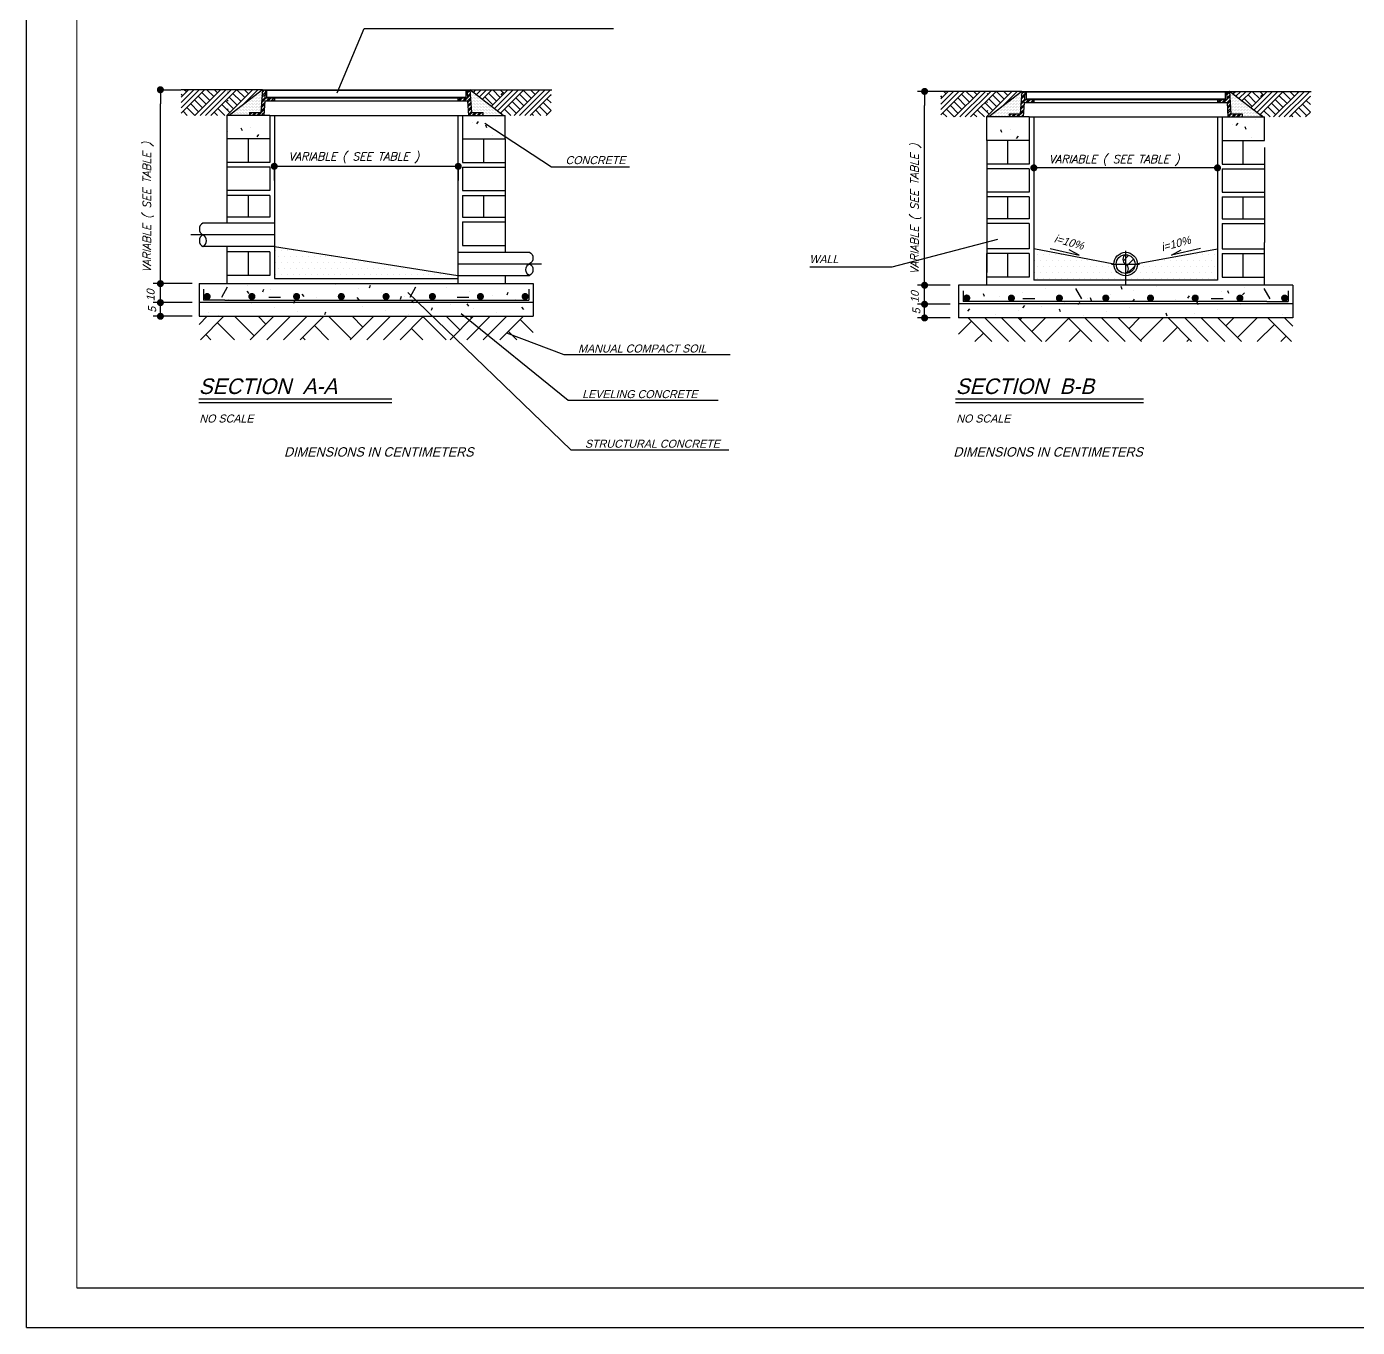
# Model space of a CAD drawing. Header units: inches. Extents: x 23 to 2032867, y 13 to 664695.
# Drawn here: x 1047678 to 1070349, y 482136 to 504300 of the extents above; entities that cross this region are included whole.
import ezdxf
from ezdxf.enums import TextEntityAlignment as Align

# ---------------------------------------------------------------- set-up
doc = ezdxf.new("R2010")
doc.units = ezdxf.units.IN
doc.header["$MEASUREMENT"] = 0
for name, color, linetype in [('COTA-01', 6, 'Continuous'), ('COTA-02', 250, 'Continuous'), ('DES-01', 6, 'Continuous'), ('DES-02', 9, 'Continuous'), ('DES-03', 4, 'Continuous'), ('DES-04', 3, 'Continuous'), ('DES-05', 2, 'Continuous'), ('DES-08', 8, 'Continuous'), ('HACHURA', 250, 'Continuous'), ('PLOTYR', 15, 'Continuous'), ('plotyr1', 13, 'Continuous'), ('REG-140', 7, 'Continuous'), ('REG-200', 8, 'Continuous'), ('REG-60', 8, 'Continuous'), ('REG-80', 3, 'Continuous')]:
    doc.layers.add(name, color=color, linetype=linetype)
doc.layers.add('plan 1', color=8, linetype='Continuous', lineweight=5, plot=False)
doc.styles.add('COTA', font='simplex_.ttf', dxfattribs={"oblique": 15})
doc.styles.add('TEXTO', font='T:C-ACENTO', dxfattribs={"oblique": 15})

# ---------------------------------------------------------------- blocks, each defined once
blk = doc.blocks.new('*X11')
at = {"color": 0}
for p, q in [((82.5, 102.5), (82.5, 102.5)), ((83.75, 102.5), (83.75, 102.5)), ((85, 102.5), (85, 102.5)), ((86.25, 102.5), (86.25, 102.5)), ((82.5, 100), (82.5, 100)), ((83.125, 101.25), (83.125, 101.25)), ((83.75, 100), (83.75, 100)), ((84.375, 101.25), (84.375, 101.25)), ((85, 100), (85, 100)), ((85.625, 101.25), (85.625, 101.25)), ((86.25, 100), (86.25, 100)), ((86.875, 101.25), (86.875, 101.25)), ((87.5, 100), (87.5, 100)), ((88.125, 101.25), (88.125, 101.25)), ((88.75, 100), (88.75, 100)), ((89.375, 101.25), (89.375, 101.25)), ((90, 100), (90, 100)), ((90.625, 101.25), (90.625, 101.25)), ((91.25, 100), (91.25, 100)), ((91.875, 101.25), (91.875, 101.25)), ((92.5, 100), (92.5, 100)), ((93.125, 101.25), (93.125, 101.25)), ((93.75, 100), (93.75, 100)), ((94.375, 101.25), (94.375, 101.25)), ((95, 100), (95, 100)), ((96.25, 100), (96.25, 100)), ((97.5, 100), (97.5, 100)), ((98.75, 100), (98.75, 100)), ((100, 100), (100, 100)), ((101.25, 100), (101.25, 100)), ((102.5, 100), (102.5, 100)), ((82.5, 97.5), (82.5, 97.5)), ((83.125, 98.75), (83.125, 98.75)), ((83.75, 97.5), (83.75, 97.5)), ((84.375, 98.75), (84.375, 98.75)), ((85, 97.5), (85, 97.5)), ((85.625, 98.75), (85.625, 98.75)), ((86.25, 97.5), (86.25, 97.5)), ((86.875, 98.75), (86.875, 98.75)), ((87.5, 97.5), (87.5, 97.5)), ((88.125, 98.75), (88.125, 98.75)), ((88.75, 97.5), (88.75, 97.5)), ((89.375, 98.75), (89.375, 98.75)), ((90, 97.5), (90, 97.5)), ((90.625, 98.75), (90.625, 98.75)), ((91.25, 97.5), (91.25, 97.5)), ((91.875, 98.75), (91.875, 98.75)), ((92.5, 97.5), (92.5, 97.5)), ((93.125, 98.75), (93.125, 98.75)), ((93.75, 97.5), (93.75, 97.5)), ((94.375, 98.75), (94.375, 98.75)), ((95, 97.5), (95, 97.5)), ((95.625, 98.75), (95.625, 98.75)), ((96.25, 97.5), (96.25, 97.5)), ((96.875, 98.75), (96.875, 98.75)), ((97.5, 97.5), (97.5, 97.5)), ((98.125, 98.75), (98.125, 98.75)), ((98.75, 97.5), (98.75, 97.5)), ((99.375, 98.75), (99.375, 98.75)), ((100, 97.5), (100, 97.5)), ((100.625, 98.75), (100.625, 98.75)), ((101.25, 97.5), (101.25, 97.5)), ((101.875, 98.75), (101.875, 98.75)), ((102.5, 97.5), (102.5, 97.5)), ((103.125, 98.75), (103.125, 98.75)), ((103.75, 97.5), (103.75, 97.5)), ((104.375, 98.75), (104.375, 98.75)), ((105, 97.5), (105, 97.5)), ((105.625, 98.75), (105.625, 98.75)), ((106.25, 97.5), (106.25, 97.5)), ((106.875, 98.75), (106.875, 98.75)), ((107.5, 97.5), (107.5, 97.5)), ((108.125, 98.75), (108.125, 98.75)), ((108.75, 97.5), (108.75, 97.5)), ((109.375, 98.75), (109.375, 98.75)), ((110, 97.5), (110, 97.5)), ((110.625, 98.75), (110.625, 98.75)), ((111.25, 97.5), (111.25, 97.5)), ((112.5, 97.5), (112.5, 97.5)), ((113.75, 97.5), (113.75, 97.5)), ((115, 97.5), (115, 97.5)), ((116.25, 97.5), (116.25, 97.5)), ((117.5, 97.5), (117.5, 97.5)), ((118.75, 97.5), (118.75, 97.5))]:
    blk.add_line(p, q, dxfattribs=at)
blk = doc.blocks.new('*X9')
at = {"color": 0}
for p, q in [((50.18, 106.75), (51.93, 108.5)), ((50.47, 103.5), (55.47, 108.5)), ((61.89, 104.32), (57.71, 108.5)), ((61.07, 103.5), (66.07, 108.5)), ((64.39, 106.82), (62.71, 108.5)), ((64.61, 103.5), (69.61, 108.5)), ((68.14, 103.5), (73.14, 108.5)), ((71.68, 103.5), (76.68, 108.5)), ((82.5, 103.71), (77.71, 108.5)), ((82.29, 103.5), (87.29, 108.5)), ((85, 106.21), (82.71, 108.5)), ((85.82, 103.5), (90.82, 108.5)), ((89.36, 103.5), (94.36, 108.5)), ((92.89, 103.5), (97.89, 108.5)), ((102.71, 103.5), (97.8, 108.41)), ((105.61, 105.61), (102.71, 108.5)), ((103.5, 103.5), (108.5, 108.5)), ((107.04, 103.5), (112.04, 108.5)), ((108.11, 108.11), (107.71, 108.5)), ((110.57, 103.5), (115.57, 108.5)), ((114.11, 103.5), (119.11, 108.5)), ((121.18, 105.03), (118.41, 107.8)), ((52.71, 103.5), (51.59, 104.62)), ((57.71, 103.5), (54.09, 107.12)), ((77.71, 103.5), (74.7, 106.52)), ((97.71, 103.5), (95.3, 105.91)), ((117.71, 103.5), (115.91, 105.3)), ((72.71, 103.5), (72.2, 104.02))]:
    blk.add_line(p, q, dxfattribs=at)
blk = doc.blocks.new('*X10')
at = {"color": 0}
for p, q in [((55, 112.58), (56.25, 114.75)), ((60.83, 113.38), (60.43, 113.86)), ((60.48, 114.99), (60.48, 114.99)), ((63.73, 113.69), (63.94, 114.27)), ((65.36, 114.13), (65.36, 114.13)), ((70.23, 113.27), (70.23, 113.27)), ((72.5, 112.69), (72.1, 113.17)), ((79.2, 115.28), (79.2, 115.28)), ((84.08, 114.42), (84.08, 114.42)), ((86.39, 114.56), (86.61, 115.15)), ((88.95, 113.56), (88.95, 113.56)), ((95, 112.58), (96.25, 114.75)), ((102.8, 114.71), (102.8, 114.71)), ((107.67, 113.85), (107.67, 113.85)), ((109.06, 115.44), (109.08, 115.5)), ((115.64, 113.04), (115.85, 113.63)), ((51.51, 112.98), (51.51, 112.98)), ((56.39, 112.12), (56.39, 112.12)), ((61.26, 111.26), (61.26, 111.26)), ((65, 112.58), (67.5, 112.58)), ((66.14, 110.4), (66.14, 110.4)), ((70.3, 111.29), (70.52, 111.88)), ((75.11, 112.41), (75.11, 112.41)), ((79.98, 111.55), (79.98, 111.55)), ((84.17, 112.01), (83.77, 112.49)), ((84.86, 110.69), (84.86, 110.69)), ((92.97, 112.17), (93.18, 112.75)), ((93.83, 112.7), (93.83, 112.7)), ((95.84, 111.33), (95.44, 111.8)), ((98.7, 111.84), (98.7, 111.84)), ((99.55, 109.77), (99.76, 110.36)), ((103.58, 110.98), (103.58, 110.98)), ((105, 112.58), (107.5, 112.58)), ((107.51, 110.64), (107.11, 111.12)), ((112.55, 112.99), (112.55, 112.99)), ((117.42, 112.13), (117.42, 112.13)), ((119.18, 109.96), (118.78, 110.44)), ((52.29, 109.25), (52.29, 109.25)), ((54.39, 108.5), (54.43, 108.61)), ((71.01, 109.54), (71.01, 109.54)), ((75.89, 108.68), (75.89, 108.68)), ((76.88, 108.9), (77.1, 109.48)), ((89.73, 109.83), (89.73, 109.83)), ((94.61, 108.97), (94.61, 108.97)), ((108.45, 110.12), (108.45, 110.12)), ((113.33, 109.26), (113.33, 109.26))]:
    blk.add_line(p, q, dxfattribs=at)
blk = doc.blocks.new('TERMINO')
blk.add_line((0, 0), (-1, 0))
at = {"const_width": 0.25}
blk.add_lwpolyline([(-0.125, 0, 1), (0.125, 0, 1)], format="xyb", close=True, dxfattribs=at)
blk = doc.blocks.new('RUP-TUB')
for centre, start, end in [((2.5, -1.33), 28.0725, 151.9275), ((-2.5, 1.33), 208.0725, 331.9275), ((2.5, 1.33), 208.0725, 331.9275)]:
    blk.add_arc(centre, 2.83, start, end)
blk = doc.blocks.new('*X8')
at = {"color": 0}
for p, q in [((57.03, 131.14), (56.63, 131.61)), ((113.53, 130.77), (113.53, 130.77)), ((114.92, 131.55), (115.02, 131.81)), ((57.37, 129.9), (57.37, 129.9)), ((115.18, 127.95), (114.98, 128.2)), ((115, 129.9), (115.18, 129.9)), ((58.15, 126.17), (58.15, 126.17)), ((60.08, 124.14), (60.29, 124.72)), ((62.19, 124.99), (61.79, 125.47)), ((63.02, 125.31), (63.02, 125.31)), ((114.31, 127.04), (114.31, 127.04)), ((58.93, 122.44), (58.93, 122.44)), ((108.87, 122.25), (108.46, 122.73)), ((110.21, 124.17), (110.21, 124.17)), ((111.99, 123.49), (112.21, 124.08)), ((115.08, 123.31), (115.08, 123.31))]:
    blk.add_line(p, q, dxfattribs=at)
blk = doc.blocks.new('*X12')
at = {"color": 0}
for p, q in [((310.625, 111.25), (310.625, 111.25)), ((271.875, 108.75), (271.875, 108.75)), ((272.5, 110), (272.5, 110)), ((272.5, 107.5), (272.5, 107.5)), ((273.125, 108.75), (273.125, 108.75)), ((273.75, 110), (273.75, 110)), ((273.75, 107.5), (273.75, 107.5)), ((274.375, 108.75), (274.375, 108.75)), ((275, 110), (275, 110)), ((275, 107.5), (275, 107.5)), ((275.625, 108.75), (275.625, 108.75)), ((276.25, 110), (276.25, 110)), ((276.25, 107.5), (276.25, 107.5)), ((276.875, 108.75), (276.875, 108.75)), ((277.5, 110), (277.5, 110)), ((277.5, 107.5), (277.5, 107.5)), ((278.125, 108.75), (278.125, 108.75)), ((278.75, 107.5), (278.75, 107.5)), ((279.375, 108.75), (279.375, 108.75)), ((280, 107.5), (280, 107.5)), ((280.625, 108.75), (280.625, 108.75)), ((281.25, 107.5), (281.25, 107.5)), ((281.875, 108.75), (281.875, 108.75)), ((282.5, 107.5), (282.5, 107.5)), ((283.125, 108.75), (283.125, 108.75)), ((283.75, 107.5), (283.75, 107.5)), ((284.375, 108.75), (284.375, 108.75)), ((285, 107.5), (285, 107.5)), ((286.25, 107.5), (286.25, 107.5)), ((287.5, 107.5), (287.5, 107.5)), ((289.375, 108.75), (289.375, 108.75)), ((290, 110), (290, 110)), ((290.625, 108.75), (290.625, 108.75)), ((291.25, 110), (291.25, 110)), ((291.875, 108.75), (291.875, 108.75)), ((292.5, 110), (292.5, 110)), ((293.125, 108.75), (293.125, 108.75)), ((293.75, 107.5), (293.75, 107.5)), ((295, 107.5), (295, 107.5)), ((296.25, 107.5), (296.25, 107.5)), ((297.5, 107.5), (297.5, 107.5)), ((298.125, 108.75), (298.125, 108.75)), ((298.75, 107.5), (298.75, 107.5)), ((299.375, 108.75), (299.375, 108.75)), ((300, 107.5), (300, 107.5)), ((300.625, 108.75), (300.625, 108.75)), ((301.25, 107.5), (301.25, 107.5)), ((301.875, 108.75), (301.875, 108.75)), ((302.5, 107.5), (302.5, 107.5)), ((303.125, 108.75), (303.125, 108.75)), ((303.75, 110), (303.75, 110)), ((303.75, 107.5), (303.75, 107.5)), ((304.375, 108.75), (304.375, 108.75)), ((305, 110), (305, 110)), ((305, 107.5), (305, 107.5)), ((305.625, 108.75), (305.625, 108.75)), ((306.25, 110), (306.25, 110)), ((306.25, 107.5), (306.25, 107.5)), ((306.875, 108.75), (306.875, 108.75)), ((307.5, 110), (307.5, 110)), ((307.5, 107.5), (307.5, 107.5)), ((308.125, 108.75), (308.125, 108.75)), ((308.75, 110), (308.75, 110)), ((308.75, 107.5), (308.75, 107.5)), ((309.375, 108.75), (309.375, 108.75)), ((310, 110), (310, 110)), ((310, 107.5), (310, 107.5)), ((310.625, 108.75), (310.625, 108.75)), ((271.875, 106.25), (271.875, 106.25)), ((272.5, 105), (272.5, 105)), ((273.125, 106.25), (273.125, 106.25)), ((273.75, 105), (273.75, 105)), ((274.375, 106.25), (274.375, 106.25)), ((275, 105), (275, 105)), ((275.625, 106.25), (275.625, 106.25)), ((276.25, 105), (276.25, 105)), ((276.875, 106.25), (276.875, 106.25)), ((277.5, 105), (277.5, 105)), ((278.125, 106.25), (278.125, 106.25)), ((278.75, 105), (278.75, 105)), ((279.375, 106.25), (279.375, 106.25)), ((280, 105), (280, 105)), ((280.625, 106.25), (280.625, 106.25)), ((281.25, 105), (281.25, 105)), ((281.875, 106.25), (281.875, 106.25)), ((282.5, 105), (282.5, 105)), ((283.125, 106.25), (283.125, 106.25)), ((283.75, 105), (283.75, 105)), ((284.375, 106.25), (284.375, 106.25)), ((285, 105), (285, 105)), ((285.625, 106.25), (285.625, 106.25)), ((286.25, 105), (286.25, 105)), ((286.875, 106.25), (286.875, 106.25)), ((287.5, 105), (287.5, 105)), ((288.125, 106.25), (288.125, 106.25)), ((288.75, 105), (288.75, 105)), ((289.375, 106.25), (289.375, 106.25)), ((290, 105), (290, 105)), ((291.25, 105), (291.25, 105)), ((292.5, 105), (292.5, 105)), ((293.125, 106.25), (293.125, 106.25)), ((293.75, 105), (293.75, 105)), ((294.375, 106.25), (294.375, 106.25)), ((295, 105), (295, 105)), ((295.625, 106.25), (295.625, 106.25)), ((296.25, 105), (296.25, 105)), ((296.875, 106.25), (296.875, 106.25)), ((297.5, 105), (297.5, 105)), ((298.125, 106.25), (298.125, 106.25)), ((298.75, 105), (298.75, 105)), ((299.375, 106.25), (299.375, 106.25)), ((300, 105), (300, 105)), ((300.625, 106.25), (300.625, 106.25)), ((301.25, 105), (301.25, 105)), ((301.875, 106.25), (301.875, 106.25)), ((302.5, 105), (302.5, 105)), ((303.125, 106.25), (303.125, 106.25)), ((303.75, 105), (303.75, 105)), ((304.375, 106.25), (304.375, 106.25)), ((305, 105), (305, 105)), ((305.625, 106.25), (305.625, 106.25)), ((306.25, 105), (306.25, 105)), ((306.875, 106.25), (306.875, 106.25)), ((307.5, 105), (307.5, 105)), ((308.125, 106.25), (308.125, 106.25)), ((308.75, 105), (308.75, 105)), ((309.375, 106.25), (309.375, 106.25)), ((310, 105), (310, 105)), ((310.625, 106.25), (310.625, 106.25))]:
    blk.add_line(p, q, dxfattribs=at)
blk = doc.blocks.new('*X13')
at = {"color": 0}
for p, q in [((274.45, 104.75), (275.7, 105.99)), ((275.32, 103.85), (276.67, 105.2)), ((275.41, 102.16), (276.95, 103.7))]:
    blk.add_line(p, q, dxfattribs=at)
blk = doc.blocks.new('*X16')
at = {"color": 0}
for p, q in [((216.75, 75.5), (216.75, 75.5)), ((217.25, 75.5), (217.25, 75.5)), ((217.5, 76), (217.5, 76)), ((211, 71), (211, 71)), ((211.25, 71.5), (211.25, 71.5)), ((211.5, 71), (211.5, 71)), ((211.75, 71.5), (211.75, 71.5)), ((212, 72), (212, 72)), ((212, 71), (212, 71)), ((212.25, 71.5), (212.25, 71.5)), ((212.5, 72), (212.5, 72)), ((212.5, 71), (212.5, 71)), ((212.75, 72.5), (212.75, 72.5)), ((212.75, 71.5), (212.75, 71.5)), ((213, 72), (213, 72)), ((213, 71), (213, 71)), ((213.25, 72.5), (213.25, 72.5)), ((213.25, 71.5), (213.25, 71.5)), ((213.5, 73), (213.5, 73)), ((213.5, 72), (213.5, 72)), ((213.5, 71), (213.5, 71)), ((213.75, 72.5), (213.75, 72.5)), ((213.75, 71.5), (213.75, 71.5)), ((214, 73), (214, 73)), ((214, 72), (214, 72)), ((214, 71), (214, 71)), ((214.25, 73.5), (214.25, 73.5)), ((214.25, 72.5), (214.25, 72.5)), ((214.25, 71.5), (214.25, 71.5)), ((214.5, 74), (214.5, 74)), ((214.5, 73), (214.5, 73)), ((214.5, 72), (214.5, 72)), ((214.5, 71), (214.5, 71)), ((214.75, 73.5), (214.75, 73.5)), ((214.75, 72.5), (214.75, 72.5)), ((214.75, 71.5), (214.75, 71.5)), ((215, 74), (215, 74)), ((215, 73), (215, 73)), ((215, 72), (215, 72)), ((215, 71), (215, 71)), ((215.25, 74.5), (215.25, 74.5)), ((215.25, 73.5), (215.25, 73.5)), ((215.25, 72.5), (215.25, 72.5)), ((215.25, 71.5), (215.25, 71.5)), ((215.5, 74), (215.5, 74)), ((215.5, 73), (215.5, 73)), ((215.5, 72), (215.5, 72)), ((215.5, 71), (215.5, 71)), ((215.75, 74.5), (215.75, 74.5)), ((215.75, 73.5), (215.75, 73.5)), ((215.75, 72.5), (215.75, 72.5)), ((215.75, 71.5), (215.75, 71.5)), ((216, 75), (216, 75)), ((216, 74), (216, 74)), ((216, 73), (216, 73)), ((216, 72), (216, 72)), ((216, 71), (216, 71)), ((216.25, 74.5), (216.25, 74.5)), ((216.25, 73.5), (216.25, 73.5)), ((216.25, 72.5), (216.25, 72.5)), ((216.25, 71.5), (216.25, 71.5)), ((216.5, 75), (216.5, 75)), ((216.5, 74), (216.5, 74)), ((216.5, 73), (216.5, 73)), ((216.5, 72), (216.5, 72)), ((216.5, 71), (216.5, 71)), ((216.75, 74.5), (216.75, 74.5)), ((216.75, 73.5), (216.75, 73.5)), ((216.75, 72.5), (216.75, 72.5)), ((216.75, 71.5), (216.75, 71.5)), ((217, 75), (217, 75)), ((217, 74), (217, 74)), ((217, 73), (217, 73)), ((217, 72), (217, 72)), ((217, 71), (217, 71)), ((217.25, 74.5), (217.25, 74.5)), ((217.25, 73.5), (217.25, 73.5)), ((217.25, 72.5), (217.25, 72.5)), ((217.25, 71.5), (217.25, 71.5)), ((217.5, 75), (217.5, 75)), ((207, 68), (207, 68)), ((207.5, 68), (207.5, 68)), ((207.75, 68.5), (207.75, 68.5)), ((208, 69), (208, 69)), ((208, 68), (208, 68)), ((208.25, 68.5), (208.25, 68.5)), ((208.5, 69), (208.5, 69)), ((208.5, 68), (208.5, 68)), ((208.75, 69.5), (208.75, 69.5)), ((208.75, 68.5), (208.75, 68.5)), ((209, 69), (209, 69)), ((209, 68), (209, 68)), ((209.25, 69.5), (209.25, 69.5)), ((209.25, 68.5), (209.25, 68.5)), ((209.5, 70), (209.5, 70)), ((209.5, 69), (209.5, 69)), ((209.5, 68), (209.5, 68)), ((209.75, 69.5), (209.75, 69.5)), ((209.75, 68.5), (209.75, 68.5)), ((210, 70), (210, 70)), ((210, 69), (210, 69)), ((210, 68), (210, 68)), ((210.25, 70.5), (210.25, 70.5)), ((210.25, 69.5), (210.25, 69.5)), ((210.25, 68.5), (210.25, 68.5)), ((210.5, 70), (210.5, 70)), ((210.5, 69), (210.5, 69)), ((210.5, 68), (210.5, 68)), ((210.75, 70.5), (210.75, 70.5)), ((210.75, 69.5), (210.75, 69.5)), ((210.75, 68.5), (210.75, 68.5)), ((211, 70), (211, 70)), ((211, 69), (211, 69)), ((211, 68), (211, 68)), ((211.25, 70.5), (211.25, 70.5)), ((211.25, 69.5), (211.25, 69.5)), ((211.25, 68.5), (211.25, 68.5)), ((211.5, 70), (211.5, 70)), ((211.5, 69), (211.5, 69)), ((211.5, 68), (211.5, 68)), ((211.75, 70.5), (211.75, 70.5)), ((211.75, 69.5), (211.75, 69.5)), ((211.75, 68.5), (211.75, 68.5)), ((212, 70), (212, 70)), ((212, 69), (212, 69)), ((212, 68), (212, 68)), ((212.25, 70.5), (212.25, 70.5)), ((212.25, 69.5), (212.25, 69.5)), ((212.25, 68.5), (212.25, 68.5)), ((212.5, 70), (212.5, 70)), ((212.5, 69), (212.5, 69)), ((212.5, 68), (212.5, 68)), ((212.75, 70.5), (212.75, 70.5)), ((212.75, 69.5), (212.75, 69.5)), ((212.75, 68.5), (212.75, 68.5)), ((213, 70), (213, 70)), ((213, 69), (213, 69)), ((213, 68), (213, 68)), ((213.25, 70.5), (213.25, 70.5)), ((213.25, 69.5), (213.25, 69.5)), ((213.25, 68.5), (213.25, 68.5)), ((213.5, 70), (213.5, 70)), ((213.5, 69), (213.5, 69)), ((213.75, 70.5), (213.75, 70.5)), ((213.75, 69.5), (213.75, 69.5)), ((214, 70), (214, 70)), ((214, 69), (214, 69)), ((214.25, 70.5), (214.25, 70.5)), ((214.25, 69.5), (214.25, 69.5)), ((214.5, 70), (214.5, 70)), ((214.5, 69), (214.5, 69)), ((214.75, 70.5), (214.75, 70.5)), ((214.75, 69.5), (214.75, 69.5)), ((215, 70), (215, 70)), ((215, 69), (215, 69)), ((215.25, 70.5), (215.25, 70.5)), ((215.25, 69.5), (215.25, 69.5)), ((215.5, 70), (215.5, 70)), ((215.5, 69), (215.5, 69)), ((215.75, 70.5), (215.75, 70.5)), ((215.75, 69.5), (215.75, 69.5)), ((216, 70), (216, 70)), ((216, 69), (216, 69)), ((216.25, 70.5), (216.25, 70.5)), ((216.25, 69.5), (216.25, 69.5)), ((216.5, 70), (216.5, 70)), ((216.5, 69), (216.5, 69)), ((216.75, 70.5), (216.75, 70.5)), ((216.75, 69.5), (216.75, 69.5)), ((217, 70), (217, 70)), ((217, 69), (217, 69))]:
    blk.add_line(p, q, dxfattribs=at)
blk = doc.blocks.new('*X14')
at = {"color": 0}
for p, q in [((3.8163, 3.0951), (3.8272, 3.1059)), ((3.8167, 3.1008), (3.8275, 3.1116)), ((3.8175, 3.1121), (3.8264, 3.1211)), ((3.8179, 3.1178), (3.8211, 3.1211)), ((3.8051, 3.0361), (3.8242, 3.0552)), ((3.8133, 3.0496), (3.8245, 3.0609)), ((3.8141, 3.061), (3.8252, 3.0721)), ((3.8144, 3.0667), (3.8255, 3.0778)), ((3.8152, 3.078), (3.8312, 3.0941)), ((3.8156, 3.0837), (3.8265, 3.0947)), ((3.8318, 3.0841), (3.8418, 3.0941)), ((3.8371, 3.0841), (3.8471, 3.0941)), ((3.8478, 3.0841), (3.8578, 3.0941)), ((3.8531, 3.0841), (3.8581, 3.0891)), ((3.7756, 3.0437), (3.7779, 3.0461)), ((3.7756, 3.0384), (3.7832, 3.0461)), ((3.7838, 3.0361), (3.7938, 3.0461)), ((3.7891, 3.0361), (3.7991, 3.0461)), ((3.7998, 3.0361), (3.8098, 3.0461)), ((3.8157, 3.0361), (3.8235, 3.0439)), ((3.821, 3.0361), (3.8232, 3.0383))]:
    blk.add_line(p, q, dxfattribs=at)
blk = doc.blocks.new('*X15')
at = {"color": 0}
for p, q in [((4.4985, 3.1143), (4.5052, 3.1211)), ((4.4988, 3.1093), (4.5082, 3.1188)), ((4.4994, 3.0993), (4.5089, 3.1088)), ((4.4996, 3.0943), (4.5092, 3.1038)), ((4.4682, 3.0841), (4.4782, 3.0941)), ((4.4735, 3.0841), (4.4835, 3.0941)), ((4.4842, 3.0841), (4.4942, 3.0941)), ((4.4895, 3.0841), (4.4995, 3.0941)), ((4.5001, 3.0841), (4.5099, 3.0939)), ((4.5005, 3.0792), (4.5102, 3.0889)), ((4.5011, 3.0692), (4.5109, 3.079)), ((4.5014, 3.0642), (4.5112, 3.074)), ((4.502, 3.0542), (4.5119, 3.0641)), ((4.5023, 3.0492), (4.5122, 3.0591)), ((4.5029, 3.0392), (4.5129, 3.0492)), ((4.5051, 3.0361), (4.5151, 3.0461)), ((4.5157, 3.0361), (4.5257, 3.0461)), ((4.521, 3.0361), (4.531, 3.0461)), ((4.5316, 3.0361), (4.5416, 3.0461)), ((4.5369, 3.0361), (4.5469, 3.0461)), ((4.5475, 3.0361), (4.5506, 3.0391))]:
    blk.add_line(p, q, dxfattribs=at)
blk = doc.blocks.new('*X17')
at = {"color": 0}
for p, q in [((190.68, 74.01), (193.12, 76.45)), ((190.68, 72.24), (194.89, 76.45)), ((190.68, 70.47), (196.65, 76.45)), ((190.68, 68.7), (198.42, 76.45)), ((192.39, 75.72), (191.66, 76.45)), ((195.22, 67.95), (203.72, 76.45)), ((196.99, 67.95), (205.49, 76.45)), ((200.19, 72.91), (197.54, 75.57)), ((198.76, 67.95), (207.26, 76.45)), ((201.44, 74.16), (199.16, 76.45)), ((200.53, 67.95), (209.03, 76.45)), ((202.69, 75.41), (201.66, 76.45)), ((205.83, 67.95), (214.33, 76.45)), ((210.5, 72.61), (207.84, 75.26)), ((211.75, 73.86), (209.16, 76.45)), ((210.98, 71.32), (216.1, 76.45)), ((213, 75.11), (211.66, 76.45)), ((214.25, 76.36), (214.16, 76.45)), ((286.85, 76.26), (286.66, 76.45)), ((287.72, 75.59), (288.58, 76.45)), ((288.71, 74.82), (290.35, 76.45)), ((289.71, 74.04), (292.11, 76.45)), ((290.71, 73.27), (293.88, 76.45)), ((295.42, 72.68), (292.77, 75.34)), ((293.7, 70.96), (299.18, 76.45)), ((296.67, 73.93), (294.16, 76.45)), ((294.7, 70.19), (300.95, 76.45)), ((295.7, 69.42), (302.72, 76.45)), ((297.92, 75.18), (296.66, 76.45)), ((296.69, 68.65), (304.49, 76.45)), ((299.17, 76.43), (299.16, 76.45)), ((301.29, 67.95), (309.79, 76.45)), ((303.06, 67.95), (311.56, 76.45)), ((306.98, 73.63), (304.32, 76.28)), ((304.83, 67.95), (313.33, 76.45)), ((308.23, 74.88), (306.66, 76.45)), ((309.48, 76.13), (309.16, 76.45)), ((191.14, 74.47), (190.68, 74.93)), ((196.44, 69.16), (193.79, 71.82)), ((197.69, 70.41), (195.04, 73.07)), ((198.94, 71.66), (196.29, 74.32)), ((206.75, 68.86), (204.09, 71.51)), ((208, 70.11), (205.34, 72.76)), ((209.25, 71.36), (206.59, 74.01)), ((294.17, 71.43), (291.52, 74.09)), ((301.98, 68.63), (299.32, 71.28)), ((303.23, 69.88), (300.57, 72.53)), ((304.48, 71.13), (301.82, 73.78)), ((305.73, 72.38), (303.07, 75.03)), ((306.59, 67.95), (313.53, 74.88)), ((312.28, 68.33), (309.63, 70.98)), ((313.53, 69.58), (310.88, 72.23)), ((313.53, 72.08), (312.13, 73.48)), ((313.53, 74.58), (313.38, 74.73)), ((192.66, 67.95), (191.29, 69.32)), ((195.16, 67.95), (192.54, 70.57)), ((202.66, 67.95), (201.59, 69.01)), ((205.16, 67.95), (202.84, 70.26)), ((297.66, 67.95), (296.82, 68.78)), ((300.16, 67.95), (298.07, 70.03)), ((307.66, 67.95), (307.13, 68.48)), ((310.16, 67.95), (308.38, 69.73)), ((311.9, 67.95), (313.53, 69.58))]:
    blk.add_line(p, q, dxfattribs=at)

msp = doc.modelspace()

# ---------------------------------------------------------------- linework, layer by layer
at = {"layer": 'COTA-01'}
for p, q in [((1052967.497, 503172.284), (1053427.49, 504269.383)), ((1053427.49, 504269.383), (1057673.77, 504269.383)), ((1049981.337, 503223.301), (1050304.188, 503223.301)), ((1063252.071, 503195.414), (1062855.97, 503195.414)), ((1049957.022, 499604.022), (1049957.022, 502982.734)), ((1062976.254, 499576.136), (1062976.254, 502954.847)), ((1055486.74, 502655.919), (1056618.11, 501910.651)), ((1056618.11, 501910.651), (1057949.245, 501910.651)), ((1064216.84, 500670.162), (1062417.477, 500202.957)), ((1062417.477, 500202.957), (1061021.511, 500202.957)), ((1050495.68, 499920.341), (1049836.739, 499920.341)), ((1054174.175, 499769.086), (1056949.282, 497087.429)), ((1063409.085, 499892.455), (1062855.97, 499892.455)), ((1050495.68, 499596.571), (1049836.739, 499596.571)), ((1063409.085, 499568.684), (1062855.97, 499568.684)), ((1050495.68, 499363.456), (1049836.739, 499363.456)), ((1055079.814, 499408.709), (1056902.545, 497932.897)), ((1063409.085, 499335.569), (1062855.97, 499335.569)), ((1055850.969, 499081.665), (1056832.44, 498709.88)), ((1056832.44, 498709.88), (1059663.107, 498709.88)), ((1056902.545, 497932.897), (1059460.57, 497932.897)), ((1056949.282, 497087.429), (1059643.628, 497087.429))]:
    msp.add_line(p, q, dxfattribs=at)
at = {"layer": 'DES-01'}
for p, q in [((1051745.18, 503223.301), (1055180.155, 503223.301)), ((1051766.078, 503218.189), (1055159.257, 503218.189)), ((1051766.078, 503218.189), (1051766.078, 503097.188)), ((1051766.078, 503097.188), (1055159.257, 503097.188)), ((1051898.985, 503084.876), (1055026.35, 503084.876)), ((1055159.257, 503218.189), (1055159.257, 503097.188)), ((1064684.01, 503195.414), (1068118.986, 503195.414)), ((1064704.908, 503190.302), (1068098.088, 503190.302)), ((1064704.908, 503190.302), (1064704.908, 503069.301)), ((1068098.088, 503190.302), (1068098.088, 503069.301)), ((1051898.985, 503033.608), (1055026.35, 503033.608)), ((1064704.908, 503069.301), (1068098.088, 503069.301)), ((1064837.815, 503056.99), (1067965.181, 503056.99)), ((1064837.815, 503005.721), (1067965.181, 503005.721)), ((1051818.796, 502787.52), (1055106.539, 502787.52)), ((1064757.626, 502759.633), (1068045.37, 502759.633)), ((1051849.626, 501920.707), (1055061.231, 501920.707)), ((1068014.54, 501892.821), (1064802.935, 501892.821)), ((1051898.985, 500751.853), (1050475.903, 500751.853)), ((1051898.985, 500551.381), (1055026.35, 500057.203)), ((1066201.026, 500253.186), (1064837.815, 500513.54)), ((1065113.513, 500517.07), (1065607.369, 500403.01)), ((1065607.369, 500403.01), (1065440.238, 500498.406)), ((1066401.498, 500481.174), (1066401.498, 499896.891)), ((1066601.833, 500260.599), (1067965.181, 500513.54)), ((1067674.498, 500517.07), (1067180.643, 500403.01)), ((1067180.643, 500403.01), (1067347.773, 500498.406)), ((1055026.35, 500257.676), (1056449.431, 500257.676)), ((1066160.12, 500253.186), (1066636.256, 500253.186)), ((1066561.876, 500253.186), (1066601.833, 500260.599))]:
    msp.add_line(p, q, dxfattribs=at)
at = {"layer": 'DES-02'}
for p, q in [((1051693.911, 503223.301), (1050313.24, 503223.301)), ((1051693.911, 503223.301), (1051129.96, 502787.52)), ((1055795.374, 502787.52), (1055231.423, 503223.301)), ((1055231.423, 503223.301), (1056624.661, 503223.301)), ((1064632.742, 503195.414), (1063252.071, 503195.414)), ((1064632.742, 503195.414), (1064068.791, 502759.633)), ((1068170.254, 503195.414), (1069563.491, 503195.414)), ((1068734.205, 502759.633), (1068170.254, 503195.414)), ((1051898.985, 502787.52), (1051898.985, 500551.381)), ((1055026.35, 502787.52), (1055026.35, 499924.778)), ((1064837.815, 502759.633), (1064837.815, 500513.54)), ((1067965.181, 502759.633), (1067965.181, 500513.54)), ((1051097.096, 500952.325), (1051097.096, 502386.576)), ((1051457.946, 501985.632), (1051457.946, 502386.576)), ((1051818.796, 502386.576), (1051818.796, 501985.632)), ((1055106.539, 502386.576), (1055106.539, 501985.632)), ((1055467.389, 501985.632), (1055467.389, 502386.576)), ((1055828.239, 502386.576), (1055828.239, 500458.148)), ((1064035.927, 502358.689), (1064035.927, 500112.596)), ((1064396.777, 501957.745), (1064396.777, 502358.689)), ((1064757.626, 502358.689), (1064757.626, 501957.745)), ((1068045.37, 502358.689), (1068045.37, 501957.745)), ((1068406.22, 501957.745), (1068406.22, 502358.689)), ((1068767.069, 502237.426), (1068767.069, 500623.206)), ((1051818.796, 501985.632), (1051097.096, 501985.632)), ((1055106.539, 501985.632), (1055828.239, 501985.632)), ((1064757.626, 501957.745), (1064035.927, 501957.745)), ((1068045.37, 501957.745), (1068767.069, 501957.745)), ((1051818.796, 501905.443), (1051097.096, 501905.443)), ((1051818.796, 501905.443), (1051818.796, 501504.498)), ((1055106.539, 501905.443), (1055828.239, 501905.443)), ((1055106.539, 501905.443), (1055106.539, 501504.498)), ((1064757.626, 501877.556), (1064035.927, 501877.556)), ((1064757.626, 501877.556), (1064757.626, 501476.612)), ((1068045.37, 501877.556), (1068767.069, 501877.556)), ((1068045.37, 501877.556), (1068045.37, 501476.612)), ((1051818.796, 501504.498), (1051097.096, 501504.498)), ((1055106.539, 501504.498), (1055828.239, 501504.498)), ((1051818.796, 501424.31), (1051097.096, 501424.31)), ((1051457.946, 501052.037), (1051457.946, 501424.31)), ((1051818.796, 501424.31), (1051818.796, 501052.037)), ((1055106.539, 501424.31), (1055106.539, 501052.037)), ((1055106.539, 501424.31), (1055828.239, 501424.31)), ((1055467.389, 501052.037), (1055467.389, 501424.31)), ((1064757.626, 501476.612), (1064035.927, 501476.612)), ((1064757.626, 501396.423), (1064035.927, 501396.423)), ((1064396.777, 501024.15), (1064396.777, 501396.423)), ((1064757.626, 501396.423), (1064757.626, 501024.15)), ((1068045.37, 501476.612), (1068767.069, 501476.612)), ((1068045.37, 501396.423), (1068767.069, 501396.423)), ((1068045.37, 501396.423), (1068045.37, 501024.15)), ((1068406.22, 501024.15), (1068406.22, 501396.423)), ((1051818.796, 501052.037), (1051097.096, 501052.037)), ((1055106.539, 501052.037), (1055828.239, 501052.037)), ((1055106.539, 500973.065), (1055828.239, 500973.065)), ((1055106.539, 500973.065), (1055106.539, 500572.121)), ((1064757.626, 501024.15), (1064035.927, 501024.15)), ((1064757.626, 500943.961), (1064035.927, 500943.961)), ((1064757.626, 500943.961), (1064757.626, 500514.345)), ((1068045.37, 501024.15), (1068767.069, 501024.15)), ((1068045.37, 500943.961), (1068767.069, 500943.961)), ((1068045.37, 500943.961), (1068045.37, 500514.345)), ((1068767.069, 499896.891), (1068767.069, 500623.206)), ((1051097.096, 499924.778), (1051097.096, 500551.381)), ((1051818.796, 500462.043), (1051097.096, 500462.043)), ((1051457.946, 500061.099), (1051457.946, 500462.043)), ((1051818.796, 500462.043), (1051818.796, 500061.099)), ((1051898.985, 500551.381), (1051898.985, 500004.967)), ((1055106.539, 500572.121), (1055828.239, 500572.121)), ((1064757.626, 500514.345), (1064035.927, 500514.345)), ((1064757.626, 500434.157), (1064035.927, 500434.157)), ((1064035.927, 499896.891), (1064035.927, 500434.157)), ((1064396.777, 500033.212), (1064396.777, 500434.157)), ((1064757.626, 500434.157), (1064757.626, 500033.212)), ((1064837.815, 500513.54), (1064837.815, 499977.08)), ((1067965.181, 500513.54), (1067965.181, 499977.08)), ((1068045.37, 500514.345), (1068767.069, 500514.345)), ((1068045.37, 500434.157), (1068767.069, 500434.157)), ((1068045.37, 500434.157), (1068045.37, 500033.212)), ((1068406.22, 500033.212), (1068406.22, 500434.157)), ((1051818.796, 500061.099), (1051097.096, 500061.099)), ((1051898.985, 500004.967), (1055026.35, 500004.967)), ((1055828.239, 500057.203), (1055828.239, 499924.778)), ((1064757.626, 500033.212), (1064035.927, 500033.212)), ((1067965.181, 499977.08), (1064837.815, 499977.08)), ((1068045.37, 500033.212), (1068767.069, 500033.212))]:
    msp.add_line(p, q, dxfattribs=at)
msp.add_circle((1066401.498, 500253.186), 200.472, dxfattribs=at)
for centre, start, end in [((1066444.265, 500333.375), 118.072487, 241.927513), ((1066358.731, 500172.997), 298.072487, 61.927513)]:
    msp.add_arc(centre, 90.881, start, end, dxfattribs=at)
at = {"layer": 'DES-03'}
for p, q in [((1051693.911, 503223.301), (1051668.277, 502838.788)), ((1051693.911, 503223.301), (1051745.18, 503223.301)), ((1051745.18, 503223.301), (1051737.037, 503084.876)), ((1051737.037, 503084.876), (1051898.985, 503084.876)), ((1051898.985, 503084.876), (1051898.985, 503033.608)), ((1055026.35, 503084.876), (1055026.35, 503033.608)), ((1055026.35, 503084.876), (1055188.298, 503084.876)), ((1055180.155, 503223.301), (1055188.298, 503084.876)), ((1055180.155, 503223.301), (1055231.423, 503223.301)), ((1055231.423, 503223.301), (1055257.057, 502838.788)), ((1064632.742, 503195.414), (1064607.108, 502810.902)), ((1064632.742, 503195.414), (1064684.01, 503195.414)), ((1064684.01, 503195.414), (1064675.868, 503056.99)), ((1068118.986, 503195.414), (1068170.254, 503195.414)), ((1068118.986, 503195.414), (1068127.128, 503056.99)), ((1068170.254, 503195.414), (1068195.888, 502810.902)), ((1051734.021, 503033.608), (1051719.546, 502787.52)), ((1051734.021, 503033.608), (1051898.985, 503033.608)), ((1055026.35, 503033.608), (1055191.313, 503033.608)), ((1055191.313, 503033.608), (1055205.789, 502787.52)), ((1064672.852, 503005.721), (1064658.376, 502759.633)), ((1064672.852, 503005.721), (1064837.815, 503005.721)), ((1064675.868, 503056.99), (1064837.815, 503056.99)), ((1064837.815, 503056.99), (1064837.815, 503005.721)), ((1067965.181, 503056.99), (1068127.128, 503056.99)), ((1067965.181, 503056.99), (1067965.181, 503005.721)), ((1067965.181, 503005.721), (1068130.144, 503005.721)), ((1068130.144, 503005.721), (1068144.62, 502759.633)), ((1051476.021, 502838.788), (1051476.021, 502787.52)), ((1051476.021, 502838.788), (1051668.277, 502838.788)), ((1055257.057, 502838.788), (1055449.314, 502838.788)), ((1055449.314, 502838.788), (1055449.314, 502787.52)), ((1064414.852, 502810.902), (1064607.108, 502810.902)), ((1064414.852, 502810.902), (1064414.852, 502759.633)), ((1068195.888, 502810.902), (1068388.144, 502810.902)), ((1068388.144, 502810.902), (1068388.144, 502759.633))]:
    msp.add_line(p, q, dxfattribs=at)
at = {"layer": 'DES-04'}
for p, q in [((1051818.796, 502787.52), (1051097.096, 502787.52)), ((1051097.096, 502386.576), (1051097.096, 502787.52)), ((1051818.796, 502787.52), (1051818.796, 502386.576)), ((1055106.539, 502787.52), (1055828.239, 502787.52)), ((1055106.539, 502787.52), (1055106.539, 502386.576)), ((1055828.239, 502386.576), (1055828.239, 502787.52)), ((1064757.626, 502759.633), (1064035.927, 502759.633)), ((1064035.927, 502358.689), (1064035.927, 502759.633)), ((1064757.626, 502759.633), (1064035.927, 502759.633)), ((1064757.626, 502759.633), (1064757.626, 502358.689)), ((1068045.37, 502759.633), (1068045.37, 502358.689)), ((1068045.37, 502759.633), (1068767.069, 502759.633)), ((1068045.37, 502759.633), (1068767.069, 502759.633)), ((1068767.069, 502358.689), (1068767.069, 502759.633)), ((1051818.796, 502386.576), (1051097.096, 502386.576)), ((1055106.539, 502386.576), (1055828.239, 502386.576)), ((1064757.626, 502358.689), (1064035.927, 502358.689)), ((1068045.37, 502358.689), (1068767.069, 502358.689)), ((1051898.985, 500952.325), (1050681.281, 500952.325)), ((1051898.985, 500551.381), (1050681.281, 500551.381)), ((1055026.35, 500458.148), (1056244.054, 500458.148)), ((1050615.963, 499924.778), (1056309.372, 499924.778)), ((1050615.963, 499924.778), (1050615.963, 499363.456)), ((1055026.35, 500057.203), (1056244.054, 500057.203)), ((1056309.372, 499924.778), (1056309.372, 499363.456)), ((1069248.203, 499896.891), (1063554.794, 499896.891)), ((1063554.794, 499896.891), (1063554.794, 499335.569)), ((1069248.203, 499896.891), (1069248.203, 499335.569)), ((1050615.963, 499604.022), (1056309.372, 499604.022)), ((1069248.203, 499576.136), (1063554.794, 499576.136)), ((1050615.963, 499363.456), (1056309.372, 499363.456)), ((1069248.203, 499335.569), (1063554.794, 499335.569))]:
    msp.add_line(p, q, dxfattribs=at)
msp.add_circle((1066401.498, 500253.186), 160.378, dxfattribs=at)
at = {"layer": 'DES-05'}
for p, q in [((1050693.898, 499823.3), (1050693.898, 499641.097)), ((1056231.437, 499823.3), (1056231.437, 499641.097)), ((1063632.729, 499795.414), (1063632.729, 499613.21)), ((1069170.267, 499795.414), (1069170.267, 499613.21)), ((1051054.748, 499641.097), (1050693.898, 499641.097)), ((1051054.748, 499641.097), (1055870.587, 499641.097)), ((1055870.587, 499641.097), (1056231.437, 499641.097)), ((1063993.579, 499613.21), (1063632.729, 499613.21)), ((1068809.418, 499613.21), (1063993.579, 499613.21)), ((1068809.418, 499613.21), (1069170.267, 499613.21))]:
    msp.add_line(p, q, dxfattribs=at)
at = {"layer": 'DES-08', "const_width": 60.439, "elevation": 0}
for points in [[(1050754.059, 499670.525, 1), (1050754.059, 499730.964, 1)], [(1051515.853, 499670.525, 1), (1051515.853, 499730.964, 1)], [(1052277.647, 499670.525, 1), (1052277.647, 499730.964, 1)], [(1053039.442, 499670.525, 1), (1053039.442, 499730.964, 1)], [(1053801.236, 499670.525, 1), (1053801.236, 499730.964, 1)], [(1054591.171, 499670.525, 1), (1054591.171, 499730.964, 1)], [(1055409.248, 499670.525, 1), (1055409.248, 499730.964, 1)], [(1056171.042, 499670.525, 1), (1056171.042, 499730.964, 1)], [(1063694.135, 499644.663, -1), (1063694.135, 499705.103, -1)], [(1064454.918, 499643.646, -1), (1064454.918, 499704.085, -1)], [(1065272.994, 499643.674, -1), (1065272.994, 499704.113, -1)], [(1066062.93, 499643.823, -1), (1066062.93, 499704.263, -1)], [(1066824.724, 499643.6, -1), (1066824.724, 499704.039, -1)], [(1067586.518, 499643.657, -1), (1067586.518, 499704.096, -1)], [(1068348.312, 499643.503, -1), (1068348.312, 499703.942, -1)], [(1069110.106, 499643.554, -1), (1069110.106, 499703.994, -1)]]:
    msp.add_lwpolyline(points, format="xyb", close=True, dxfattribs=at)
at = {"layer": 'plan 1', "color": 7, "linetype": 'Continuous', "ltscale": 375.000004}
msp.add_line((1048530.754, 482810.728), (1048530.754, 521247.185), dxfattribs=at)
at = {"layer": 'PLOTYR', "color": 1, "linetype": 'Continuous', "ltscale": 250}
for q in [(1047678.008, 521922.184), (1104096.233, 482135.727)]:
    msp.add_line((1047678.008, 482135.727), q, dxfattribs=at)
at = {"layer": 'plotyr1', "color": 7, "linetype": 'Continuous', "ltscale": 375.000004}
msp.add_line((1048530.754, 482810.728), (1103421.232, 482810.728), dxfattribs=at)
at = {"layer": 'REG-200'}
for p, q in [((1050609.874, 497959.159), (1053899.135, 497959.159)), ((1063504.823, 497959.159), (1066706.203, 497959.159))]:
    msp.add_line(p, q, dxfattribs=at)
at = {"layer": 'REG-60'}
for p, q in [((1050609.874, 497895.008), (1053899.135, 497895.008)), ((1063504.823, 497895.008), (1066706.203, 497895.008))]:
    msp.add_line(p, q, dxfattribs=at)

# ---------------------------------------------------------------- block references
at = {"layer": 'COTA-01', "yscale": 240.5665777195617}
for p, xscale, zscale, rotation in [((1049957.022, 503223.301), 240.5665777195617, 240.5665777195617, 90), ((1062976.254, 503195.414), -240.5665777195617, 240.5665777125865, 270), ((1049957.022, 499920.341), 240.5665777195617, 240.5665777195617, 270), ((1062976.254, 499892.455), 240.5665777195617, 240.5665777195617, 270), ((1049957.022, 499596.571), 240.5665777195617, 240.5665777195617, 270), ((1062976.254, 499568.684), 240.5665777195617, 240.5665777195617, 270), ((1049957.022, 499363.456), 240.5665777195617, 240.5665777195617, 270), ((1062976.254, 499335.569), 240.5665777195617, 240.5665777195617, 270)]:
    msp.add_blockref('TERMINO', p, dxfattribs=dict(at, xscale=xscale, zscale=zscale, rotation=rotation))
at = {"layer": 'DES-01', "xscale": 240.5665777195617, "yscale": 240.5665777195617, "zscale": 240.5665777195617, "rotation": 90}
for p in [(1051897.384, 501918.924), (1055031.814, 501918.924), (1064837.747, 501892.535), (1067966.308, 501892.535)]:
    msp.add_blockref('TERMINO', p, dxfattribs=at)
at = {"layer": 'DES-02', "xscale": 80.18885925628244, "yscale": 80.18885925628244, "zscale": 80.18885923752885}
msp.add_blockref('*X12', (1043053.742, 491589.274), dxfattribs=at)
at = {"layer": 'DES-04', "yscale": 40.09442962794564}
for p, xscale, zscale, rotation in [((1050681.281, 500751.853), 40.09442962794564, 40.09442962794564, 270), ((1056244.054, 500257.676), -40.09442962794564, 40.09442961876442, 90)]:
    msp.add_blockref('RUP-TUB', p, dxfattribs=dict(at, xscale=xscale, zscale=zscale, rotation=rotation))
at = {"layer": 'HACHURA', "color": 6}
for name, p, xscale, yscale, zscale in [('*X17', (1040537.662, 499304.078), 51.26828703135251, 51.26828703135251, 51.26828705350324), ('*X14', (1032119.326, 487222.064), 5126.828705349191, 5126.828705349191, 5126.828705349191), ('*X15', (1032119.326, 487222.064), 5126.828705349191, 5126.828705349191, 5126.828705349191), ('*X17', (1053476.493, 499276.191), 51.26828703135251, 51.26828703135251, 51.26828705350324), ('*X14', (1045058.156, 487194.178), 5126.828705349191, 5126.828705349191, 5126.828705349191), ('*X15', (1045058.156, 487194.178), 5126.828705349191, 5126.828705349191, 5126.828705349191)]:
    msp.add_blockref(name, p, dxfattribs=dict(at, xscale=xscale, yscale=yscale, zscale=zscale))
at = {"layer": 'HACHURA'}
for name, p, xscale, yscale, zscale in [('*X8', (1060333.567, 492618.876), -80.18885925628244, 80.18885925589129, 80.18885923752885), ('*X16', (1040537.662, 499304.078), 51.26828703135251, 51.26828703135251, 51.26828705350324), ('*X16', (1066387.673, 499304.078), -51.26828703135251, 51.2682870315481, 51.26828705350324), ('*X8', (1073272.398, 492590.989), -80.18885925628244, 80.18885925589129, 80.18885923752885), ('*X16', (1053476.493, 499276.191), 51.26828703135251, 51.26828703135251, 51.26828705350324), ('*X16', (1079326.503, 499276.191), -51.26828703135251, 51.2682870315481, 51.26828705350324), ('*X11', (1045310.68, 492265.271), 80.18885925628244, 80.18885925628244, 80.18885923752885), ('*X13', (1044350.394, 491903.867), 80.18885925628244, 80.18885925628244, 80.18885923752885), ('*X10', (1046591.768, 490662.965), 80.18885925628244, 80.18885925628244, 80.18885923752885), ('*X10', (1073272.398, 490635.078), -80.18885925628244, 80.18885925589129, 80.18885923752885), ('*X9', (1046591.768, 490662.965), 80.18885925628244, 80.18885925628244, 80.18885923752885), ('*X9', (1073272.398, 490635.078), -80.18885925628244, 80.18885925589129, 80.18885923752885)]:
    msp.add_blockref(name, p, dxfattribs=dict(at, xscale=xscale, yscale=yscale, zscale=zscale))

# ---------------------------------------------------------------- texts
at = {"layer": 'COTA-02', "style": 'COTA', "oblique": 15}
for p in [(1049795.192, 500111.024), (1062874.404, 500083.137)]:
    msp.add_text('VARIABLE ( SEE TABLE )', height=136.32106, rotation=90, dxfattribs=at).set_placement(p)
at = {"layer": 'COTA-02', "oblique": 15}
for s, height, style, p in [('VARIABLE ( SEE TABLE )', 136.32106, 'COTA', (1052142.021, 502020.467)), ('CONCRETE', 136.3211, 'TEXTO', (1056858.676, 501956.227)), ('VARIABLE ( SEE TABLE )', 136.32106, 'COTA', (1065095.33, 501974.753)), ('MANUAL COMPACT SOIL', 136.32106, 'TEXTO', (1057073.007, 498746.626)), ('LEVELING CONCRETE', 136.32106, 'TEXTO', (1057143.112, 497969.643)), ('STRUCTURAL CONCRETE', 136.32106, 'TEXTO', (1057189.848, 497124.175))]:
    msp.add_text(s, height=height, dxfattribs=dict(at, style=style)).set_placement(p)
at = {"layer": 'COTA-02', "style": 'TEXTO', "oblique": 15}
msp.add_text('WALL', height=136.3211, dxfattribs=at).set_placement((1061508.5, 500269.823), align=Align.RIGHT)
at = {"layer": 'REG-140', "style": 'TEXTO', "oblique": 15}
for s, p in [('SECTION  A-A', (1050609.874, 498039.348)), ('SECTION  B-B', (1063504.823, 498039.348))]:
    msp.add_text(s, height=264.62324, dxfattribs=at).set_placement(p)
at = {"layer": 'REG-60', "style": 'TEXTO', "oblique": 15}
for s, rotation, p in [('i=10%', 344.732949, (1065172.386, 500630.076)), ('i=10%', 15.267051, (1067026.961, 500469.4)), ('10', 90, (1049858.642, 499618.826)), ('10', 90, (1062877.873, 499590.939)), ('5 ', 90, (1049884.756, 499424.619)), ('5 ', 90, (1062903.987, 499396.732))]:
    msp.add_text(s, height=136.3211, rotation=rotation, dxfattribs=at).set_placement(p)
for p in [(1050621.639, 497553.718), (1063516.589, 497553.718)]:
    msp.add_text('NO SCALE', height=136.3211, dxfattribs=at).set_placement(p)
at = {"layer": 'REG-80', "style": 'TEXTO', "oblique": 15}
for p in [(1052064.019, 496972.748), (1063466.759, 496972.748)]:
    msp.add_text('DIMENSIONS IN CENTIMETERS', height=160.36212, dxfattribs=at).set_placement(p)

doc.saveas('drawing.dxf')
